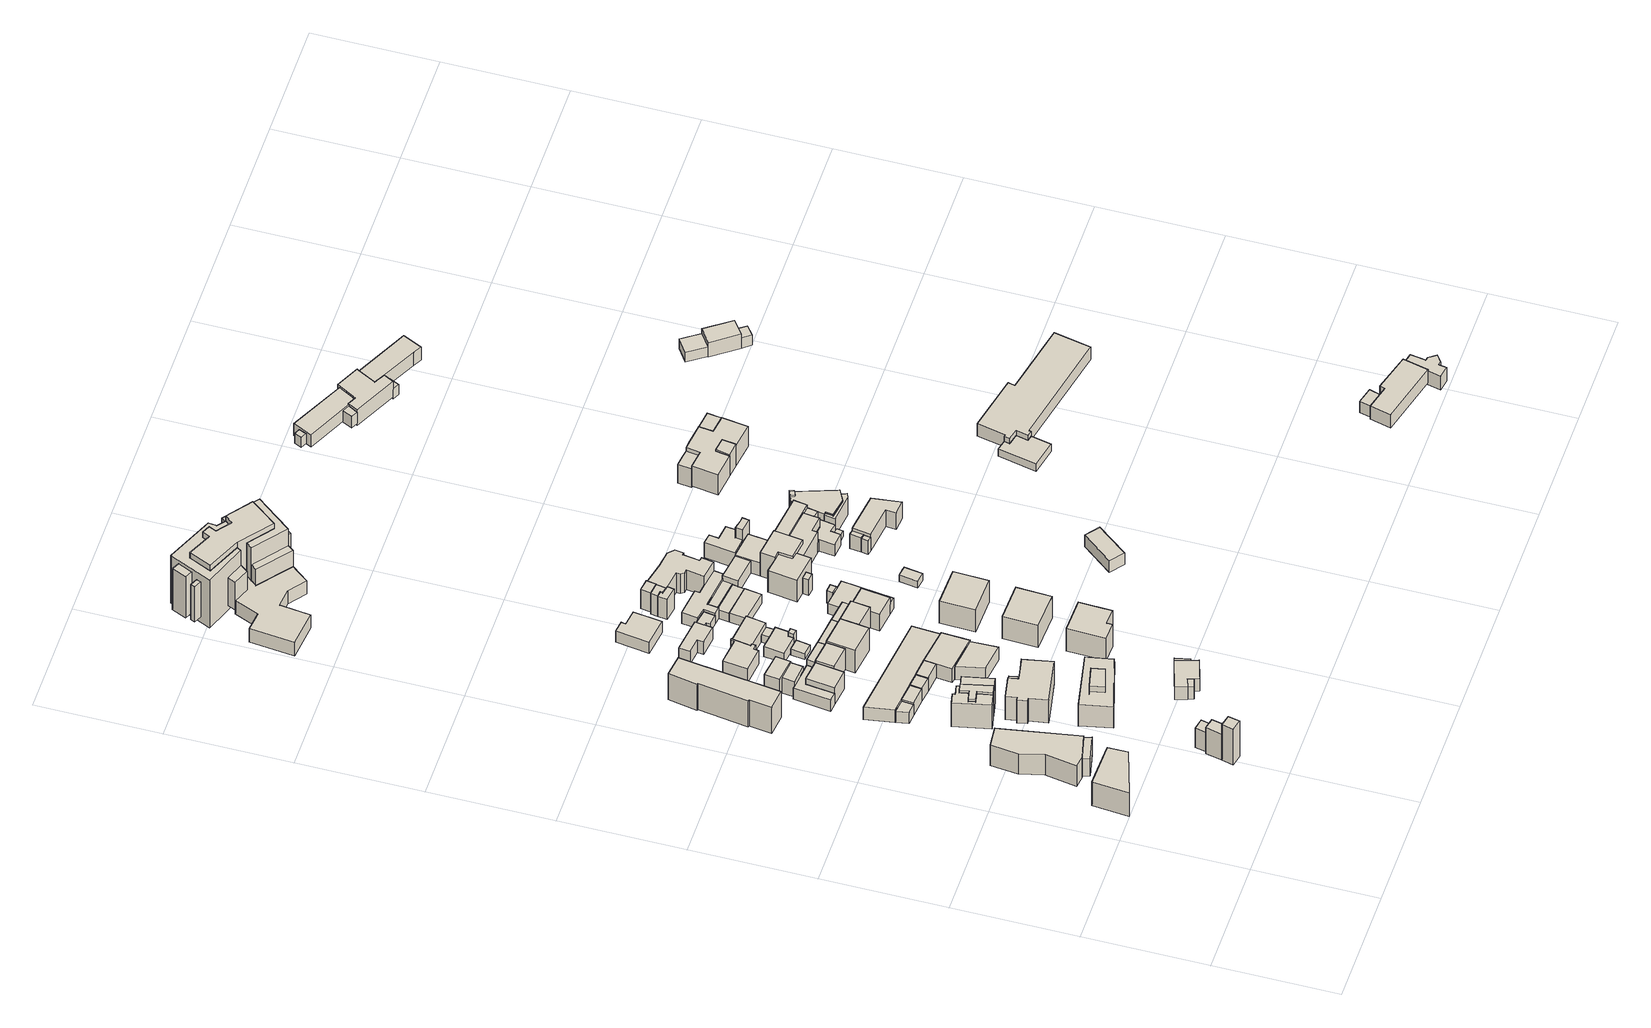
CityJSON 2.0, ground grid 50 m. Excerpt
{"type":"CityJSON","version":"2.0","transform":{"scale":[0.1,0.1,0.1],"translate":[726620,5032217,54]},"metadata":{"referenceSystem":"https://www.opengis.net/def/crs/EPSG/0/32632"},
"CityObjects":{
"building1":{"type":"Building","attributes":{"Building_category":"01","End Use":"Residential","Envelope":"1971-1980","Heating System":"A-W Heat Pump, Single, Fan coil","Cooling System":"A-A split"},"geometry":[{"type":"MultiSurface","lod":"1","boundaries":[[[0,1,2,3]],[[4,0,3,5]],[[6,4,5,7]],[[8,6,7,9]],[[10,8,9,11]],[[12,10,11,13]],[[1,12,13,2]],[[1,0,4,6,8,10,12]],[[2,13,11,9,7,5,3]],[[14,15,16,17]],[[18,14,17,19]],[[20,18,19,21]],[[22,20,21,23]],[[15,22,23,16]],[[15,14,18,20,22]],[[16,23,21,19,17]],[[24,25,26,27]],[[28,24,27,29]],[[30,28,29,31]],[[25,30,31,26]],[[25,24,28,30]],[[26,31,29,27]]]}]},
"building2":{"type":"Building","attributes":{"Building_category":"0501","End Use":"Residential","Envelope":"1971-1980","Heating System":"Condensing Gas Boiler, Centralized, Low Temp Radiator","Cooling System":"A-A split"},"geometry":[{"type":"MultiSurface","lod":"1","boundaries":[[[32,33,34,35]],[[36,32,35,37]],[[38,36,37,39]],[[33,38,39,34]],[[33,32,36,38]],[[34,39,37,35]],[[40,41,42,43]],[[44,40,43,35]],[[45,44,35,34]],[[41,45,34,42]],[[41,40,44,45]],[[42,34,35,43]]]}]},
"building3":{"type":"Building","attributes":{"Building_category":"0501","End Use":"Residential","Envelope":"1971-1980","Heating System":"Traditional Gas Boiler, Centralized, High Temp Radiator","Cooling System":"A-A split"},"geometry":[{"type":"MultiSurface","lod":"1","boundaries":[[[46,47,48,49]],[[50,46,49,51]],[[52,50,51,53]],[[54,52,53,55]],[[47,54,55,48]],[[47,46,50,52,54]],[[48,55,53,51,49]]]}]},
"building4":{"type":"Building","attributes":{"Building_category":"01","End Use":"Residential","Envelope":"1945-1960","Heating System":"Condensing Gas Boiler, Centralized, Low Temp Radiator","Cooling System":"A-A split"},"geometry":[{"type":"MultiSurface","lod":"1","boundaries":[[[56,57,58,59]],[[60,56,59,61]],[[62,60,61,63]],[[64,62,63,65]],[[66,64,65,67]],[[68,66,67,69]],[[70,68,69,71]],[[72,70,71,73]],[[74,72,73,75]],[[76,74,75,77]],[[78,76,77,79]],[[57,78,79,58]],[[57,56,60,62,64,66,68,70,72,74,76,78]],[[58,79,77,75,73,71,69,67,65,63,61,59]],[[80,81,82,83]],[[84,80,83,85]],[[57,84,85,58]],[[81,57,58,82]],[[81,80,84,57]],[[82,58,85,83]],[[86,87,82,58]],[[88,86,58,79]],[[89,88,79,77]],[[90,89,77,75]],[[91,90,75,73]],[[92,91,73,71]],[[93,92,71,69]],[[87,93,69,82]],[[87,86,88,89,90,91,92,93]],[[82,69,71,73,75,77,79,58]]]}]},
"building5":{"type":"Building","attributes":{"Building_category":"01","End Use":"Residential","Envelope":"1945-1960","Heating System":"Traditional Gas Boiler, Centralized, High Temp Radiator","Cooling System":"A-A split"},"geometry":[{"type":"MultiSurface","lod":"1","boundaries":[[[94,95,96,97]],[[98,94,97,99]],[[100,98,99,101]],[[102,100,101,103]],[[104,102,103,105]],[[106,104,105,107]],[[108,106,107,109]],[[95,108,109,96]],[[95,94,98,100,102,104,106,108]],[[96,109,107,105,103,101,99,97]]]}]},
"building6":{"type":"Building","attributes":{"Building_category":"01","End Use":"Residential","Envelope":"1981-1990","Heating System":"Condensing Gas Boiler, Centralized, Low Temp Radiator","Cooling System":"A-A split"},"geometry":[{"type":"MultiSurface","lod":"1","boundaries":[[[110,111,112,113]],[[114,110,113,115]],[[116,114,115,117]],[[118,116,117,119]],[[120,118,119,121]],[[122,120,121,123]],[[124,122,123,125]],[[126,124,125,127]],[[128,126,127,129]],[[130,128,129,131]],[[111,130,131,112]],[[111,110,114,116,118,120,122,124,126,128,130]],[[112,131,129,127,125,123,121,119,117,115,113]],[[132,133,112,134]],[[135,132,134,115]],[[136,135,115,113]],[[133,136,113,112]],[[133,132,135,136]],[[112,113,115,134]]]}]},
"building7":{"type":"Building","attributes":{"Building_category":"01","End Use":"Residential","Envelope":"1945-1960","Heating System":"Condensing Gas Boiler, Centralized, Low Temp Radiator","Cooling System":"A-A split"},"geometry":[{"type":"MultiSurface","lod":"1","boundaries":[[[137,138,139,140]],[[141,137,140,142]],[[143,141,142,144]],[[138,143,144,139]],[[138,137,141,143]],[[139,144,142,140]],[[145,146,144,142]],[[147,145,142,148]],[[149,147,148,150]],[[146,149,150,144]],[[146,145,147,149]],[[144,150,148,142]],[[151,152,153,154]],[[155,151,154,156]],[[157,155,156,158]],[[152,157,158,153]],[[152,151,155,157]],[[153,158,156,154]]]}]},
"building8":{"type":"Building","attributes":{"Building_category":"0801","End Use":"Residential","Envelope":"1945-1960","Heating System":"Condensing Gas Boiler, Centralized, Low Temp Radiator","Cooling System":"A-A split"},"geometry":[{"type":"MultiSurface","lod":"1","boundaries":[[[159,160,161,162]],[[163,159,162,164]],[[165,163,164,166]],[[160,165,166,161]],[[160,159,163,165]],[[161,166,164,162]],[[167,168,169,161]],[[170,167,161,166]],[[171,170,166,172]],[[168,171,172,169]],[[168,167,170,171]],[[169,172,166,161]],[[173,174,175,169]],[[176,173,169,172]],[[177,176,172,178]],[[174,177,178,175]],[[174,173,176,177]],[[175,178,172,169]],[[179,180,181,175]],[[182,179,175,178]],[[183,182,178,184]],[[180,183,184,181]],[[180,179,182,183]],[[181,184,178,175]],[[185,186,187,181]],[[188,185,181,189]],[[190,188,189,191]],[[186,190,191,187]],[[186,185,188,190]],[[187,191,189,181]],[[192,193,191,194]],[[195,192,194,196]],[[197,195,196,198]],[[193,197,198,191]],[[193,192,195,197]],[[191,198,196,194]],[[199,200,201,202]],[[203,199,202,162]],[[204,203,162,187]],[[200,204,187,201]],[[200,199,203,204]],[[201,187,162,202]]]}]},
"building9":{"type":"Building","attributes":{"Building_category":"100204","End Use":"Residential","Envelope":"1945-1960","Heating System":"Condensing Gas Boiler, Centralized, Low Temp Radiator","Cooling System":"A-A split"},"geometry":[{"type":"MultiSurface","lod":"1","boundaries":[[[205,206,207,208]],[[209,205,208,210]],[[211,209,210,212]],[[206,211,212,207]],[[206,205,209,211]],[[207,212,210,208]],[[213,214,212,210]],[[215,213,210,216]],[[217,215,216,218]],[[219,217,218,220]],[[221,219,220,222]],[[223,221,222,224]],[[214,223,224,212]],[[214,213,215,217,219,221,223]],[[212,224,222,220,218,216,210]],[[225,226,227,220]],[[228,225,220,218]],[[229,228,218,230]],[[226,229,230,227]],[[226,225,228,229]],[[227,230,218,220]]]}]},
"building10":{"type":"Building","attributes":{"Building_category":"01","End Use":"Residential","Envelope":"1981-1990","Heating System":"Condensing Gas Boiler, Centralized, Low Temp Radiator","Cooling System":"A-A split"},"geometry":[{"type":"MultiSurface","lod":"1","boundaries":[[[231,232,233,234]],[[235,231,234,236]],[[237,235,236,238]],[[232,237,238,233]],[[232,231,235,237]],[[233,238,236,234]]]}]},
"building11":{"type":"Building","attributes":{"Building_category":"01","End Use":"Residential","Envelope":"1971-1980","Heating System":"Traditional Gas Boiler, Centralized, High Temp Radiator","Cooling System":"A-A split"},"geometry":[{"type":"MultiSurface","lod":"1","boundaries":[[[239,240,241,242]],[[243,239,242,244]],[[245,243,244,246]],[[247,245,246,248]],[[249,247,248,250]],[[251,249,250,252]],[[253,251,252,254]],[[255,253,254,256]],[[257,255,256,258]],[[240,257,258,241]],[[240,239,243,245,247,249,251,253,255,257]],[[241,258,256,254,252,250,248,246,244,242]],[[259,260,261,241]],[[262,259,241,258]],[[263,262,258,264]],[[260,263,264,261]],[[260,259,262,263]],[[261,264,258,241]]]}]},
"building12":{"type":"Building","attributes":{"Building_category":"01","End Use":"Residential","Envelope":"2000-2005","Heating System":"Condensing Gas Boiler, Centralized, Low Temp Radiator","Cooling System":"A-A split"},"geometry":[{"type":"MultiSurface","lod":"1","boundaries":[[[265,266,233,267]],[[268,265,267,269]],[[270,268,269,271]],[[266,270,271,233]],[[266,265,268,270]],[[233,271,269,267]],[[272,273,274,275]],[[276,272,275,277]],[[278,276,277,279]],[[280,278,279,281]],[[282,280,281,283]],[[284,282,283,285]],[[273,284,285,274]],[[273,272,276,278,280,282,284]],[[274,285,283,281,279,277,275]],[[286,287,269,288]],[[289,286,288,290]],[[291,289,290,292]],[[293,291,292,294]],[[295,293,294,296]],[[297,295,296,298]],[[287,297,298,269]],[[287,286,289,291,293,295,297]],[[269,298,296,294,292,290,288]],[[299,300,301,302]],[[303,299,302,304]],[[305,303,304,306]],[[300,305,306,301]],[[300,299,303,305]],[[301,306,304,302]],[[307,308,309,301]],[[310,307,301,306]],[[311,310,306,312]],[[313,311,312,314]],[[308,313,314,309]],[[308,307,310,311,313]],[[309,314,312,306,301]],[[315,316,317,314]],[[318,315,314,312]],[[319,318,312,320]],[[316,319,320,317]],[[316,315,318,319]],[[317,320,312,314]],[[321,322,281,279]],[[323,321,279,277]],[[324,323,277,325]],[[322,324,325,281]],[[322,321,323,324]],[[281,325,277,279]],[[326,327,296,294]],[[328,326,294,292]],[[329,328,292,330]],[[327,329,330,296]],[[327,326,328,329]],[[296,330,292,294]],[[331,332,306,304]],[[333,331,304,334]],[[335,333,334,336]],[[332,335,336,306]],[[332,331,333,335]],[[306,336,334,304]],[[337,338,312,306]],[[339,337,306,340]],[[341,339,340,342]],[[338,341,342,312]],[[338,337,339,341]],[[312,342,340,306]],[[338,343,277,344]],[[345,338,344,346]],[[347,345,346,348]],[[343,347,348,277]],[[343,338,345,347]],[[277,348,346,344]],[[349,350,351,274]],[[352,349,274,353]],[[354,352,353,355]],[[350,354,355,351]],[[350,349,352,354]],[[351,355,353,274]]]}]},
"building13":{"type":"Building","attributes":{"Building_category":"01","End Use":"Residential","Envelope":"2000-2005","Heating System":"Condensing Gas Boiler, Centralized, Low Temp Radiator","Cooling System":"A-A split"},"geometry":[{"type":"MultiSurface","lod":"1","boundaries":[[[356,357,358,359]],[[360,356,359,361]],[[362,360,361,363]],[[364,362,363,365]],[[357,364,365,358]],[[357,356,360,362,364]],[[358,365,363,361,359]],[[366,367,368,369]],[[370,366,369,371]],[[372,370,371,373]],[[374,372,373,375]],[[376,374,375,377]],[[378,376,377,379]],[[367,378,379,368]],[[367,366,370,372,374,376,378]],[[368,379,377,375,373,371,369]],[[380,381,264,382]],[[383,380,382,368]],[[384,383,368,379]],[[381,384,379,264]],[[381,380,383,384]],[[264,379,368,382]],[[385,386,387,388]],[[389,385,388,390]],[[391,389,390,392]],[[386,391,392,387]],[[386,385,389,391]],[[387,392,390,388]]]}]},
"building14":{"type":"Building","attributes":{"Building_category":"01","End Use":"Residential","Envelope":"1981-1990","Heating System":"Traditional Gas Boiler, Centralized, High Temp Radiator","Cooling System":"A-A split"},"geometry":[{"type":"MultiSurface","lod":"1","boundaries":[[[393,394,395,396]],[[397,393,396,398]],[[399,397,398,400]],[[401,399,400,402]],[[403,401,402,404]],[[405,403,404,406]],[[394,405,406,395]],[[394,393,397,399,401,403,405]],[[395,406,404,402,400,398,396]],[[407,408,409,410]],[[411,407,410,412]],[[413,411,412,414]],[[415,413,414,416]],[[417,415,416,418]],[[419,417,418,396]],[[408,419,396,409]],[[408,407,411,413,415,417,419]],[[409,396,418,416,414,412,410]]]}]},
"building15":{"type":"Building","attributes":{"Building_category":"01","End Use":"Residential","Envelope":"1971-1980","Heating System":"Condensing Gas Boiler, Centralized, Low Temp Radiator","Cooling System":"A-A split"},"geometry":[{"type":"MultiSurface","lod":"1","boundaries":[[[420,421,422,423]],[[424,420,423,425]],[[426,424,425,427]],[[428,426,427,429]],[[430,428,429,431]],[[421,430,431,422]],[[421,420,424,426,428,430]],[[422,431,429,427,425,423]]]}]},
"building16":{"type":"Building","attributes":{"Building_category":"01","End Use":"Residential","Envelope":"1971-1980","Heating System":"Traditional Gas Boiler, Centralized, High Temp Radiator","Cooling System":"A-A split"},"geometry":[{"type":"MultiSurface","lod":"1","boundaries":[[[432,433,434,435]],[[436,432,435,437]],[[438,436,437,439]],[[440,438,439,441]],[[442,440,441,443]],[[433,442,443,434]],[[433,432,436,438,440,442]],[[434,443,441,439,437,435]]]}]},
"building17":{"type":"Building","attributes":{"Building_category":"01","End Use":"Residential","Envelope":"1945-1960","Heating System":"Traditional Gas Boiler, Centralized, High Temp Radiator","Cooling System":"A-A split"},"geometry":[{"type":"MultiSurface","lod":"1","boundaries":[[[444,445,446,447]],[[448,444,447,449]],[[450,448,449,451]],[[445,450,451,446]],[[445,444,448,450]],[[446,451,449,447]]]}]},
"building18":{"type":"Building","attributes":{"Building_category":"01","End Use":"Residential","Envelope":"1981-1990","Heating System":"Traditional Gas Boiler, Centralized, High Temp Radiator","Cooling System":"A-A split"},"geometry":[{"type":"MultiSurface","lod":"1","boundaries":[[[452,453,454,455]],[[456,452,455,457]],[[458,456,457,459]],[[453,458,459,454]],[[453,452,456,458]],[[454,459,457,455]]]}]},
"building19":{"type":"Building","attributes":{"Building_category":"01","End Use":"Residential","Envelope":"1971-1980","Heating System":"Traditional Gas Boiler, Centralized, High Temp Radiator","Cooling System":"A-A split"},"geometry":[{"type":"MultiSurface","lod":"1","boundaries":[[[460,461,462,463]],[[464,460,463,465]],[[466,464,465,467]],[[468,466,467,469]],[[461,468,469,462]],[[461,460,464,466,468]],[[462,469,467,465,463]],[[470,471,472,473]],[[474,470,473,475]],[[476,474,475,477]],[[478,476,477,479]],[[480,478,479,481]],[[482,480,481,483]],[[484,482,483,485]],[[486,484,485,487]],[[488,486,487,489]],[[490,488,489,491]],[[492,490,491,493]],[[494,492,493,495]],[[496,494,495,497]],[[498,496,497,499]],[[471,498,499,472]],[[471,470,474,476,478,480,482,484,486,488,490,492,494,496,498]],[[472,499,497,495,493,491,489,487,485,483,481,479,477,475,473]],[[500,501,502,503]],[[504,500,503,505]],[[506,504,505,507]],[[508,506,507,509]],[[510,508,509,475]],[[501,510,475,502]],[[501,500,504,506,508,510]],[[502,475,509,507,505,503]],[[511,512,475,509]],[[513,511,509,507]],[[514,513,507,505]],[[515,514,505,516]],[[517,515,516,518]],[[519,517,518,520]],[[512,519,520,475]],[[512,511,513,514,515,517,519]],[[475,520,518,516,505,507,509]],[[521,522,523,524]],[[525,521,524,526]],[[527,525,526,528]],[[522,527,528,523]],[[522,521,525,527]],[[523,528,526,524]]]}]},
"building20":{"type":"Building","attributes":{"Building_category":"01","End Use":"Residential","Envelope":"1981-1990","Heating System":"Condensing Gas Boiler, Centralized, Low Temp Radiator","Cooling System":"A-A split"},"geometry":[{"type":"MultiSurface","lod":"1","boundaries":[[[529,530,531,532]],[[533,529,532,534]],[[535,533,534,536]],[[537,535,536,538]],[[530,537,538,531]],[[530,529,533,535,537]],[[531,538,536,534,532]],[[539,540,541,542]],[[543,539,542,524]],[[544,543,524,523]],[[540,544,523,541]],[[540,539,543,544]],[[541,523,524,542]],[[545,546,528,526]],[[547,545,526,261]],[[548,547,261,549]],[[546,548,549,528]],[[546,545,547,548]],[[528,549,261,526]]]}]},
"building21":{"type":"Building","attributes":{"Building_category":"0702","End Use":"Residential","Envelope":"1971-1980","Heating System":"Traditional Gas Boiler, Centralized, High Temp Radiator","Cooling System":"A-A split"},"geometry":[{"type":"MultiSurface","lod":"1","boundaries":[[[550,551,552,553]],[[554,550,553,555]],[[556,554,555,557]],[[558,556,557,559]],[[560,558,559,561]],[[562,560,561,563]],[[564,562,563,565]],[[566,564,565,567]],[[568,566,567,569]],[[570,568,569,571]],[[572,570,571,573]],[[574,572,573,575]],[[576,574,575,577]],[[578,576,577,579]],[[580,578,579,581]],[[582,580,581,583]],[[584,582,583,585]],[[586,584,585,587]],[[588,586,587,589]],[[590,588,589,591]],[[592,590,591,593]],[[594,592,593,595]],[[551,594,595,552]],[[551,550,554,556,558,560,562,564,566,568,570,572,574,576,578,580,582,584,586,588,590,592,594]],[[552,595,593,591,589,587,585,583,581,579,577,575,573,571,569,567,565,563,561,559,557,555,553]],[[596,597,598,599]],[[600,596,599,601]],[[602,600,601,603]],[[597,602,603,598]],[[597,596,600,602]],[[598,603,601,599]],[[604,605,606,607]],[[608,604,607,609]],[[610,608,609,611]],[[605,610,611,606]],[[605,604,608,610]],[[606,611,609,607]],[[612,613,614,615]],[[616,612,615,617]],[[618,616,617,619]],[[613,618,619,614]],[[613,612,616,618]],[[614,619,617,615]],[[620,621,622,623]],[[624,620,623,625]],[[626,624,625,627]],[[628,626,627,629]],[[630,628,629,631]],[[632,630,631,633]],[[634,632,633,635]],[[636,634,635,637]],[[638,636,637,639]],[[640,638,639,641]],[[642,640,641,643]],[[644,642,643,645]],[[621,644,645,622]],[[621,620,624,626,628,630,632,634,636,638,640,642,644]],[[622,645,643,641,639,637,635,633,631,629,627,625,623]],[[646,647,648,649]],[[650,646,649,651]],[[652,650,651,653]],[[647,652,653,648]],[[647,646,650,652]],[[648,653,651,649]],[[654,655,656,657]],[[658,654,657,659]],[[660,658,659,661]],[[655,660,661,656]],[[655,654,658,660]],[[656,661,659,657]],[[662,663,664,665]],[[666,662,665,667]],[[668,666,667,669]],[[670,668,669,671]],[[672,670,671,673]],[[674,672,673,675]],[[676,674,675,677]],[[678,676,677,679]],[[680,678,679,681]],[[682,680,681,683]],[[663,682,683,664]],[[663,662,666,668,670,672,674,676,678,680,682]],[[664,683,681,679,677,675,673,671,669,667,665]]]}]},
"building22":{"type":"Building","attributes":{"Building_category":"01","End Use":"Residential","Envelope":"1945-1960","Heating System":"Condensing Gas Boiler, Centralized, Low Temp Radiator","Cooling System":"A-A split"},"geometry":[{"type":"MultiSurface","lod":"1","boundaries":[[[684,685,686,687]],[[688,684,687,689]],[[690,688,689,691]],[[692,690,691,693]],[[685,692,693,686]],[[685,684,688,690,692]],[[686,693,691,689,687]]]}]},
"building23":{"type":"Building","attributes":{"Building_category":"01","End Use":"Residential","Envelope":"1971-1980","Heating System":"Traditional Gas Boiler, Centralized, High Temp Radiator","Cooling System":"A-A split"},"geometry":[{"type":"MultiSurface","lod":"1","boundaries":[[[694,695,696,538]],[[697,694,538,698]],[[699,697,698,700]],[[701,699,700,702]],[[695,701,702,696]],[[695,694,697,699,701]],[[696,702,700,698,538]],[[703,704,700,698]],[[705,703,698,706]],[[707,705,706,708]],[[709,707,708,710]],[[711,709,710,712]],[[713,711,712,714]],[[704,713,714,700]],[[704,703,705,707,709,711,713]],[[700,714,712,710,708,706,698]],[[715,716,717,714]],[[718,715,714,719]],[[720,718,719,721]],[[716,720,721,717]],[[716,715,718,720]],[[717,721,719,714]],[[722,723,724,725]],[[726,722,725,727]],[[728,726,727,729]],[[723,728,729,724]],[[723,722,726,728]],[[724,729,727,725]],[[730,731,732,733]],[[734,730,733,735]],[[736,734,735,737]],[[738,736,737,739]],[[740,738,739,741]],[[742,740,741,743]],[[744,742,743,745]],[[746,744,745,747]],[[748,746,747,749]],[[731,748,749,732]],[[731,730,734,736,738,740,742,744,746,748]],[[732,749,747,745,743,741,739,737,735,733]],[[750,751,752,753]],[[754,750,753,755]],[[756,754,755,757]],[[758,756,757,759]],[[760,758,759,749]],[[761,760,749,762]],[[763,761,762,764]],[[751,763,764,752]],[[751,750,754,756,758,760,761,763]],[[752,764,762,749,759,757,755,753]],[[765,766,706,767]],[[768,765,767,769]],[[770,768,769,771]],[[772,770,771,773]],[[774,772,773,710]],[[775,774,710,708]],[[766,775,708,706]],[[766,765,768,770,772,774,775]],[[706,708,710,773,771,769,767]],[[776,777,485,778]],[[779,776,778,780]],[[781,779,780,782]],[[783,781,782,395]],[[784,783,395,406]],[[785,784,406,404]],[[786,785,404,787]],[[788,786,787,542]],[[789,788,542,790]],[[791,789,790,487]],[[777,791,487,485]],[[777,776,779,781,783,784,785,786,788,789,791]],[[485,487,790,542,787,404,406,395,782,780,778]]]}]},
"building24":{"type":"Building","attributes":{"Building_category":"01","End Use":"Residential","Envelope":"1981-1990","Heating System":"Condensing Gas Boiler, Centralized, Low Temp Radiator","Cooling System":"A-A split"},"geometry":[{"type":"MultiSurface","lod":"1","boundaries":[[[792,793,794,795]],[[796,792,795,797]],[[798,796,797,799]],[[793,798,799,794]],[[793,792,796,798]],[[794,799,797,795]]]}]},
"building25":{"type":"Building","attributes":{"Building_category":"01","End Use":"Residential","Envelope":"1981-1990","Heating System":"Traditional Gas Boiler, Centralized, High Temp Radiator","Cooling System":"A-A split"},"geometry":[{"type":"MultiSurface","lod":"1","boundaries":[[[800,801,802,803]],[[804,800,803,696]],[[805,804,696,806]],[[807,805,806,808]],[[801,807,808,802]],[[801,800,804,805,807]],[[802,808,806,696,803]],[[809,810,811,812]],[[813,809,812,814]],[[815,813,814,816]],[[817,815,816,538]],[[818,817,538,696]],[[819,818,696,803]],[[820,819,803,802]],[[810,820,802,811]],[[810,809,813,815,817,818,819,820]],[[811,802,803,696,538,816,814,812]]]}]},
"building26":{"type":"Building","attributes":{"Building_category":"01","End Use":"Residential","Envelope":"1971-1980","Heating System":"Condensing Gas Boiler, Centralized, Low Temp Radiator","Cooling System":"A-A split"},"geometry":[{"type":"MultiSurface","lod":"1","boundaries":[[[821,822,823,824]],[[825,821,824,826]],[[827,825,826,828]],[[822,827,828,823]],[[822,821,825,827]],[[823,828,826,824]],[[829,830,831,832]],[[833,829,832,834]],[[835,833,834,836]],[[837,835,836,759]],[[838,837,759,757]],[[839,838,757,755]],[[840,839,755,753]],[[841,840,753,842]],[[830,841,842,831]],[[830,829,833,835,837,838,839,840,841]],[[831,842,753,755,757,759,836,834,832]],[[843,844,845,719]],[[846,843,719,712]],[[847,846,712,773]],[[848,847,773,849]],[[850,848,849,739]],[[851,850,739,737]],[[852,851,737,735]],[[844,852,735,845]],[[844,843,846,847,848,850,851,852]],[[845,735,737,739,849,773,712,719]],[[853,854,721,845]],[[855,853,845,733]],[[856,855,733,732]],[[854,856,732,721]],[[854,853,855,856]],[[721,732,733,845]],[[857,858,749,859]],[[860,857,859,861]],[[862,860,861,863]],[[864,862,863,865]],[[858,864,865,749]],[[858,857,860,862,864]],[[749,865,863,861,859]]]}]},
"building27":{"type":"Building","attributes":{"Building_category":"01","End Use":"Residential","Envelope":"1971-1980","Heating System":"Condensing Gas Boiler, Centralized, Low Temp Radiator","Cooling System":"A-A split"},"geometry":[{"type":"MultiSurface","lod":"1","boundaries":[[[866,867,868,869]],[[870,866,869,871]],[[872,870,871,873]],[[867,872,873,868]],[[867,866,870,872]],[[868,873,871,869]],[[874,875,876,877]],[[878,874,877,873]],[[879,878,873,880]],[[881,879,880,882]],[[883,881,882,884]],[[885,883,884,886]],[[875,885,886,876]],[[875,874,878,879,881,883,885]],[[876,886,884,882,880,873,877]],[[887,888,877,889]],[[890,887,889,869]],[[891,890,869,868]],[[888,891,868,877]],[[888,887,890,891]],[[877,868,869,889]]]}]},
"building28":{"type":"Building","attributes":{"Building_category":"01","End Use":"Residential","Envelope":"1971-1980","Heating System":"Traditional Gas Boiler, Centralized, High Temp Radiator","Cooling System":"A-A split"},"geometry":[{"type":"MultiSurface","lod":"1","boundaries":[[[892,893,894,895]],[[896,892,895,897]],[[898,896,897,899]],[[900,898,899,901]],[[902,900,901,903]],[[904,902,903,905]],[[906,904,905,907]],[[908,906,907,909]],[[910,908,909,911]],[[912,910,911,913]],[[914,912,913,915]],[[916,914,915,917]],[[893,916,917,894]],[[893,892,896,898,900,902,904,906,908,910,912,914,916]],[[894,917,915,913,911,909,907,905,903,901,899,897,895]],[[918,919,913,920]],[[921,918,920,917]],[[922,921,917,915]],[[919,922,915,913]],[[919,918,921,922]],[[913,915,917,920]],[[923,924,909,907]],[[925,923,907,905]],[[926,925,905,903]],[[924,926,903,909]],[[924,923,925,926]],[[909,903,905,907]],[[927,928,929,930]],[[931,927,930,932]],[[933,931,932,934]],[[935,933,934,936]],[[928,935,936,929]],[[928,927,931,933,935]],[[929,936,934,932,930]]]}]},
"building29":{"type":"Building","attributes":{"Building_category":"01","End Use":"Services","Envelope":"2005-2010","Heating System":"Condensing Gas Boiler, Centralized, Fan coil","Cooling System":"A-W chiller, Centralized, Fan coil"},"geometry":[{"type":"MultiSurface","lod":"1","boundaries":[[[937,938,939,940]],[[941,937,940,942]],[[943,941,942,944]],[[945,943,944,946]],[[938,945,946,939]],[[938,937,941,943,945]],[[939,946,944,942,940]]]}]},
"building30":{"type":"Building","attributes":{"Building_category":"01","End Use":"Residential","Envelope":"1971-1980","Heating System":"Condensing Gas Boiler, Centralized, Low Temp Radiator","Cooling System":"A-A split"},"geometry":[{"type":"MultiSurface","lod":"1","boundaries":[[[947,948,949,950]],[[951,947,950,952]],[[953,951,952,954]],[[955,953,954,956]],[[957,955,956,958]],[[959,957,958,960]],[[961,959,960,962]],[[948,961,962,949]],[[948,947,951,953,955,957,959,961]],[[949,962,960,958,956,954,952,950]],[[963,964,965,966]],[[967,963,966,968]],[[969,967,968,970]],[[971,969,970,972]],[[973,971,972,949]],[[974,973,949,962]],[[975,974,962,960]],[[976,975,960,958]],[[977,976,958,956]],[[978,977,956,979]],[[980,978,979,981]],[[982,980,981,983]],[[964,982,983,965]],[[964,963,967,969,971,973,974,975,976,977,978,980,982]],[[965,983,981,979,956,958,960,962,949,972,970,968,966]]]}]},
"building31":{"type":"Building","attributes":{"Building_category":"01","End Use":"Residential","Envelope":"1971-1980","Heating System":"Traditional Gas Boiler, Centralized, High Temp Radiator","Cooling System":"A-W chiller, Centralized, Fan coil"},"geometry":[{"type":"MultiSurface","lod":"1","boundaries":[[[984,985,986,987]],[[988,984,987,989]],[[990,988,989,991]],[[985,990,991,986]],[[985,984,988,990]],[[986,991,989,987]],[[992,993,994,995]],[[996,992,995,997]],[[998,996,997,999]],[[993,998,999,994]],[[993,992,996,998]],[[994,999,997,995]],[[1000,1001,1002,1003]],[[1004,1000,1003,1005]],[[1006,1004,1005,1007]],[[1001,1006,1007,1002]],[[1001,1000,1004,1006]],[[1002,1007,1005,1003]],[[1008,1009,1010,1011]],[[1012,1008,1011,1013]],[[1014,1012,1013,1015]],[[1016,1014,1015,1017]],[[1009,1016,1017,1010]],[[1009,1008,1012,1014,1016]],[[1010,1017,1015,1013,1011]],[[1018,1019,1020,1021]],[[1022,1018,1021,1023]],[[1024,1022,1023,1025]],[[1019,1024,1025,1020]],[[1019,1018,1022,1024]],[[1020,1025,1023,1021]],[[1026,1027,1028,1029]],[[1030,1026,1029,1031]],[[1032,1030,1031,1033]],[[1034,1032,1033,1035]],[[1036,1034,1035,1037]],[[1038,1036,1037,1039]],[[1040,1038,1039,1041]],[[1042,1040,1041,1043]],[[1027,1042,1043,1028]],[[1027,1026,1030,1032,1034,1036,1038,1040,1042]],[[1028,1043,1041,1039,1037,1035,1033,1031,1029]]]}]},
"building32":{"type":"Building","attributes":{"Building_category":"01","End Use":"Residential","Envelope":"1945-1960","Heating System":"Condensing Gas Boiler, Centralized, Low Temp Radiator","Cooling System":"A-A split"},"geometry":[{"type":"MultiSurface","lod":"1","boundaries":[[[1044,1045,1046,1047]],[[1048,1044,1047,1049]],[[1050,1048,1049,1051]],[[1052,1050,1051,1053]],[[1054,1052,1053,1055]],[[1056,1054,1055,1057]],[[1058,1056,1057,1059]],[[1060,1058,1059,1061]],[[1045,1060,1061,1046]],[[1045,1044,1048,1050,1052,1054,1056,1058,1060]],[[1046,1061,1059,1057,1055,1053,1051,1049,1047]],[[1062,1063,1064,1065]],[[1066,1062,1065,1067]],[[1068,1066,1067,1069]],[[1070,1068,1069,1071]],[[1072,1070,1071,1073]],[[1074,1072,1073,1075]],[[1063,1074,1075,1064]],[[1063,1062,1066,1068,1070,1072,1074]],[[1064,1075,1073,1071,1069,1067,1065]]]}]},
"building33":{"type":"Building","attributes":{"Building_category":"01","End Use":"Residential","Envelope":"1981-1990","Heating System":"Condensing Gas Boiler, Centralized, Low Temp Radiator","Cooling System":"A-A split"},"geometry":[{"type":"MultiSurface","lod":"1","boundaries":[[[1076,1077,1078,1079]],[[1080,1076,1079,1081]],[[1082,1080,1081,1083]],[[1084,1082,1083,1085]],[[1077,1084,1085,1078]],[[1077,1076,1080,1082,1084]],[[1078,1085,1083,1081,1079]],[[1086,1087,1088,1089]],[[1090,1086,1089,1091]],[[1092,1090,1091,1078]],[[1087,1092,1078,1088]],[[1087,1086,1090,1092]],[[1088,1078,1091,1089]],[[1093,1094,1081,1095]],[[1096,1093,1095,1097]],[[1098,1096,1097,1099]],[[1094,1098,1099,1081]],[[1094,1093,1096,1098]],[[1081,1099,1097,1095]]]}]}
},
"vertices":[
[302,1068,119],[359,745,119],[359,745,10],[302,1068,10],[216,1059,119],[216,1059,10],[205,948,119],[205,948,10],[229,853,119],[229,853,10],[208,727,119],[208,727,10],[255,720,119],[255,720,10],[115,640,157],[150,639,157],[150,639,30],[115,640,30],[101,493,157],[101,493,30],[297,556,157],[297,556,30],[295,636,157],[295,636,30],[359,745,112],[368,716,112],[368,716,20],[359,745,20],[255,720,112],[255,720,20],[263,691,112],[263,691,20],
[477,253,211],[523,243,211],[523,243,20],[477,253,20],[467,207,211],[467,207,20],[514,197,211],[514,197,20],[492,320,159],[537,309,159],[537,309,20],[492,320,20],[477,253,159],[523,243,159],
[501,362,134],[535,356,134],[535,356,30],[501,362,30],[492,320,134],[492,320,30],[537,309,134],[537,309,30],[546,353,134],[546,353,30],
[448,1259,137],[451,1245,137],[451,1245,10],[448,1259,10],[408,1250,137],[408,1250,10],[405,1261,137],[405,1261,10],[361,1251,137],[361,1251,10],[393,1105,137],[393,1105,10],[444,1116,137],[444,1116,10],[432,1176,137],[432,1176,10],[393,1168,137],[393,1168,10],[387,1195,137],[387,1195,10],[426,1203,137],[426,1203,10],[419,1239,137],[419,1239,10],[524,1133,137],[479,1123,137],[479,1123,10],[524,1133,10],[498,1255,137],[498,1255,10],[451,1245,148],[479,1123,148],[419,1239,148],[426,1203,148],[387,1195,148],[393,1168,148],[432,1176,148],[444,1116,148],
[169,2164,149],[191,2281,149],[191,2281,10],[169,2164,10],[175,2163,149],[175,2163,10],[144,1961,149],[144,1961,10],[150,1960,149],[150,1960,10],[138,1870,149],[138,1870,10],[225,1859,149],[225,1859,10],[278,2269,149],[278,2269,10],
[552,1052,132],[581,1057,132],[581,1057,10],[552,1052,10],[545,1091,132],[545,1091,10],[452,1073,132],[452,1073,10],[460,1030,132],[460,1030,10],[448,1028,132],[448,1028,10],[456,988,132],[456,988,10],[468,990,132],[468,990,10],[482,915,132],[482,915,10],[672,953,132],[672,953,10],[648,1070,132],[648,1070,10],[573,1096,111],[581,1057,111],[573,1096,10],[545,1091,111],[552,1052,111],
[770,861,68],[791,757,68],[791,757,20],[770,861,20],[725,852,68],[725,852,20],[746,746,68],[746,746,20],[725,852,133],[746,746,133],[490,805,133],[490,805,20],[516,678,133],[516,678,20],[565,786,163],[651,806,163],[651,806,10],[565,786,10],[577,729,163],[577,729,10],[662,755,163],[662,755,10],
[322,1453,69],[378,1447,69],[378,1447,10],[322,1453,10],[331,1403,69],[331,1403,10],[374,1398,69],[374,1398,10],[378,1447,78],[454,1438,78],[454,1438,10],[374,1398,78],[449,1390,78],[449,1390,10],[454,1438,81],[508,1431,81],[508,1431,10],[449,1390,81],[503,1383,81],[503,1383,10],[508,1431,84],[583,1423,84],[583,1423,10],[503,1383,84],[578,1375,84],[578,1375,10],[583,1423,85],[732,1402,85],[732,1402,10],[571,1311,85],[571,1311,10],[726,1290,85],[726,1290,10],[590,1307,79],[726,1290,79],[590,1307,10],[615,1197,79],[615,1197,10],[729,1181,79],[729,1181,10],[301,1569,77],[739,1517,77],[739,1517,10],[301,1569,10],[322,1453,77],[732,1402,77],
[881,557,57],[895,498,57],[895,498,20],[881,557,20],[843,545,57],[843,545,20],[862,487,57],[862,487,20],[843,545,87],[862,487,87],[717,505,87],[717,505,20],[731,460,87],[731,460,20],[770,473,87],[770,473,20],[784,431,87],[784,431,20],[871,459,87],[871,459,20],[770,473,86],[778,449,86],[778,449,20],[731,460,86],[739,438,86],[739,438,20],
[432,1944,98],[424,1884,98],[424,1884,10],[432,1944,10],[334,1957,98],[334,1957,10],[326,1895,98],[326,1895,10],
[476,2129,82],[484,2128,82],[484,2128,10],[476,2129,10],[474,2114,82],[474,2114,10],[369,2127,82],[369,2127,10],[357,2028,82],[357,2028,10],[456,2015,82],[456,2015,10],[459,2036,82],[459,2036,10],[479,2034,82],[479,2034,10],[481,2049,82],[481,2049,10],[472,2050,82],[472,2050,10],[484,2128,72],[617,2112,72],[617,2112,10],[472,2050,72],[605,2033,72],[605,2033,10],
[343,1893,92],[424,1884,92],[343,1893,10],[336,1842,92],[336,1842,10],[418,1833,92],[418,1833,10],[769,1847,65],[813,1841,65],[813,1841,10],[769,1847,10],[757,1754,65],[757,1754,10],[848,1742,65],[848,1742,10],[834,1627,65],[834,1627,10],[864,1623,65],[864,1623,10],[891,1831,65],[891,1831,10],[325,1844,70],[336,1842,70],[325,1844,10],[306,1695,70],[306,1695,10],[343,1691,70],[343,1691,10],[356,1806,70],[356,1806,10],[443,1795,70],[443,1795,10],[448,1829,70],[448,1829,10],[448,1829,101],[543,1816,101],[543,1816,0],[448,1829,0],[443,1795,101],[443,1795,0],[539,1782,101],[539,1782,0],[543,1816,100],[578,1812,100],[578,1812,0],[539,1782,100],[661,1766,100],[661,1766,0],[665,1801,100],[665,1801,0],[665,1801,99],[762,1788,99],[762,1788,0],[661,1766,99],[757,1754,99],[757,1754,0],[848,1742,98],[834,1627,98],[757,1754,98],[742,1639,98],[742,1639,10],[356,1806,100],[443,1795,100],[343,1691,100],[428,1680,100],[428,1680,10],[443,1795,112],[539,1782,112],[434,1721,112],[434,1721,0],[530,1708,112],[530,1708,0],[539,1782,120],[661,1766,120],[524,1667,120],[524,1667,0],[647,1651,120],[647,1651,0],[757,1754,120],[661,1766,10],[652,1691,120],[652,1691,10],[747,1678,120],[747,1678,10],[813,1841,77],[818,1865,77],[818,1865,10],[848,1836,77],[848,1836,10],[851,1861,77],[851,1861,10],
[542,1920,31],[570,1916,31],[570,1916,0],[542,1920,0],[534,1864,31],[534,1864,0],[583,1857,31],[583,1857,0],[591,1913,31],[591,1913,0],[498,2009,63],[559,2001,63],[559,2001,10],[498,2009,10],[487,1927,63],[487,1927,10],[570,1916,63],[570,1916,10],[573,1938,63],[573,1938,10],[594,1936,63],[594,1936,10],[602,1996,63],[602,1996,10],[563,2038,50],[605,2033,50],[563,2038,10],[559,2001,50],[602,1996,50],[573,1938,83],[594,1936,83],[594,1936,20],[573,1938,20],[570,1916,83],[570,1916,20],[591,1913,83],[591,1913,20],
[531,2282,56],[561,2279,56],[561,2279,10],[531,2282,10],[528,2249,56],[528,2249,10],[555,2246,56],[555,2246,10],[554,2231,56],[554,2231,10],[600,2225,56],[600,2225,10],[607,2271,56],[607,2271,10],[390,2301,76],[518,2284,76],[518,2284,10],[390,2301,10],[384,2256,76],[384,2256,10],[446,2248,76],[446,2248,10],[443,2222,76],[443,2222,10],[523,2212,76],[523,2212,10],[531,2282,76],
[913,801,129],[839,803,129],[839,803,10],[913,801,10],[914,824,129],[914,824,10],[979,822,129],[979,822,10],[983,954,129],[983,954,10],[844,958,129],[844,958,10],
[519,2514,70],[504,2398,70],[504,2398,10],[519,2514,10],[454,2523,70],[454,2523,10],[457,2541,70],[457,2541,10],[409,2548,70],[409,2548,10],[391,2413,70],[391,2413,10],
[985,1055,127],[830,1061,127],[830,1061,10],[985,1055,10],[990,1195,127],[990,1195,10],[835,1200,127],[835,1200,10],
[839,1302,127],[843,1442,127],[843,1442,10],[839,1302,10],[994,1298,127],[994,1298,10],[999,1438,127],[999,1438,10],
[586,2506,123],[621,2501,123],[621,2501,20],[586,2506,20],[581,2466,123],[581,2466,20],[630,2460,123],[630,2460,20],[635,2498,123],[635,2498,20],[635,2498,114],[728,2477,114],[728,2477,10],[635,2498,10],[624,2420,114],[624,2420,10],[711,2407,114],[711,2407,10],[710,2392,114],[710,2392,10],[720,2377,114],[720,2377,10],[736,2376,114],[736,2376,10],[725,2304,114],[725,2304,10],[803,2292,114],[803,2292,10],[811,2341,114],[811,2341,10],[796,2343,114],[796,2343,10],[806,2411,114],[806,2411,10],[815,2410,114],[815,2410,10],[820,2445,114],[820,2445,10],[797,2468,114],[797,2468,10],[581,2466,120],[630,2460,120],[630,2460,10],[581,2466,10],[577,2438,120],[577,2438,10],[601,2435,120],[601,2435,10],[600,2425,120],[600,2425,10],[624,2420,120],[600,2425,117],[624,2420,117],[601,2435,117],[577,2438,117],[572,2399,117],[572,2399,10],[629,2390,117],[629,2390,10],[634,2418,117],[634,2418,10],[632,2227,56],[767,2209,56],[767,2209,10],[632,2227,10],[626,2179,56],[626,2179,10],[759,2161,56],[759,2161,10],
[773,2250,85],[796,2246,85],[796,2246,20],[773,2250,20],[763,2186,85],[763,2186,20],[873,2172,85],[873,2172,20],[881,2234,85],[881,2234,20],[637,2266,60],[773,2250,60],[773,2250,10],[637,2266,10],[632,2227,60],[767,2209,60],[626,2179,58],[759,2161,58],[617,2112,58],[749,2092,58],[749,2092,10],
[498,3934,257],[471,3901,257],[471,3901,0],[498,3934,0],[366,4039,257],[366,4039,0],[352,4023,257],[352,4023,0],[326,4045,257],[326,4045,0],[329,4079,257],[329,4079,0],[135,4163,257],[135,4163,0],[56,3992,257],[56,3992,0],[232,3925,257],[232,3925,0],[241,3942,257],[241,3942,0],[102,4003,257],[102,4003,0],[143,4093,257],[143,4093,0],[240,4048,257],[240,4048,0],[254,4078,257],[254,4078,0],[287,4063,257],[287,4063,0],[274,4033,257],[274,4033,0],[330,3989,257],[330,3989,0],[356,4021,257],[356,4021,0],[453,3946,257],[453,3946,0],[371,3840,257],[371,3840,0],[274,3916,257],[274,3916,0],[254,3892,257],[254,3892,0],[384,3791,257],[384,3791,0],[88,4143,240],[119,4128,240],[119,4128,20],[88,4143,20],[61,4085,240],[61,4085,20],[92,4070,240],[92,4070,20],[51,4062,218],[82,4048,218],[82,4048,30],[51,4062,30],[44,4045,218],[44,4045,30],[74,4031,218],[74,4031,30],[158,3955,179],[232,3925,179],[232,3925,30],[158,3955,30],[143,3919,179],[143,3919,30],[206,3894,179],[206,3894,30],[243,3940,82],[274,3916,82],[274,3916,10],[243,3940,10],[206,3894,82],[206,3894,10],[143,3919,82],[143,3919,10],[101,3821,82],[101,3821,10],[24,3830,82],[24,3830,10],[5,3651,82],[5,3651,10],[154,3635,82],[154,3635,10],[168,3758,82],[168,3758,10],[244,3750,82],[244,3750,10],[312,3698,82],[312,3698,10],[365,3766,82],[365,3766,10],[236,3869,82],[236,3869,10],[443,3798,170],[410,3824,170],[410,3824,30],[443,3798,30],[504,3877,170],[504,3877,30],[471,3901,170],[471,3901,30],[254,3892,169],[384,3791,169],[384,3791,30],[254,3892,30],[236,3869,169],[236,3869,30],[365,3766,169],[365,3766,30],[356,4021,285],[453,3946,285],[453,3946,10],[356,4021,10],[330,3989,285],[330,3989,10],[274,4033,285],[274,4033,10],[287,4063,285],[287,4063,10],[254,4078,285],[254,4078,10],[240,4048,285],[240,4048,10],[143,4093,285],[143,4093,10],[102,4003,285],[102,4003,10],[241,3942,285],[241,3942,10],[371,3840,285],[371,3840,10],
[1006,1645,37],[1037,1640,37],[1037,1640,0],[1006,1645,0],[995,1570,37],[995,1570,0],[1037,1564,37],[1037,1564,0],[1048,1639,37],[1048,1639,0],
[881,2234,90],[951,2225,90],[951,2225,20],[869,2134,90],[869,2134,20],[982,2119,90],[982,2119,20],[995,2219,90],[995,2219,20],[869,2134,147],[982,2119,147],[861,2075,147],[861,2075,20],[890,2072,147],[890,2072,20],[883,2015,147],[883,2015,20],[973,2003,147],[973,2003,20],[988,2118,147],[988,2118,20],[988,2118,135],[1164,2096,135],[1164,2096,20],[980,2063,135],[980,2063,20],[1156,2042,135],[1156,2042,20],[830,1961,104],[861,1957,104],[861,1957,20],[830,1961,20],[826,1936,104],[826,1936,20],[858,1932,104],[858,1932,20],[1114,2003,80],[1150,1999,80],[1150,1999,20],[1114,2003,20],[1111,1980,80],[1111,1980,20],[1045,1988,80],[1045,1988,20],[1042,1966,80],[1042,1966,20],[1051,1965,80],[1051,1965,20],[1043,1903,80],[1043,1903,20],[1099,1896,80],[1099,1896,20],[1104,1935,80],[1104,1935,20],[1139,1930,80],[1139,1930,20],[1228,1928,112],[1263,1947,112],[1263,1947,20],[1228,1928,20],[1152,1940,112],[1152,1940,20],[1156,1971,112],[1156,1971,20],[1146,1974,112],[1146,1974,20],[1139,1930,112],[1252,1915,112],[1252,1915,20],[1273,1923,112],[1273,1923,20],[800,2084,136],[861,2075,136],[800,2084,20],[784,1967,136],[784,1967,20],[906,1951,136],[906,1951,20],[914,2011,136],[914,2011,20],[883,2015,136],[890,2072,136],[684,2309,68],[725,2304,68],[684,2309,10],[686,2329,68],[686,2329,10],[569,2344,68],[569,2344,10],[561,2279,68],[607,2271,68],[600,2225,68],[631,2221,68],[631,2221,10],[637,2266,68],[796,2246,68],[796,2246,10],[803,2292,68],
[1344,1039,91],[1397,997,91],[1397,997,30],[1344,1039,30],[1246,915,91],[1246,915,30],[1300,873,91],[1300,873,30],
[955,2255,153],[990,2248,153],[990,2248,20],[955,2255,20],[951,2225,153],[1006,2218,153],[1006,2218,20],[1010,2246,153],[1010,2246,20],[934,2312,101],[997,2304,101],[997,2304,20],[934,2312,20],[939,2351,101],[939,2351,20],[897,2357,101],[897,2357,20],[881,2234,101],[951,2225,101],[955,2255,101],[990,2248,101],
[1216,2128,122],[1222,2110,122],[1222,2110,30],[1216,2128,30],[1193,2118,122],[1193,2118,30],[1200,2101,122],[1200,2101,30],[1200,2101,118],[1222,2110,118],[1222,2110,20],[1200,2101,20],[1193,2118,118],[1193,2118,20],[1166,2106,118],[1166,2106,20],[1146,1974,118],[1156,1971,118],[1152,1940,118],[1228,1928,118],[1276,1953,118],[1276,1953,20],[980,2063,129],[1119,2046,129],[1119,2046,20],[973,2003,129],[914,2011,129],[910,1983,129],[910,1983,20],[1042,1966,129],[1045,1988,129],[1111,1980,129],[1119,2046,119],[1156,2042,119],[1114,2003,119],[1150,1999,119],[1115,1933,49],[1139,1930,49],[1115,1933,20],[1111,1904,49],[1111,1904,20],[1146,1900,49],[1146,1900,20],[1150,1929,49],[1150,1929,20],
[1098,1817,83],[1118,1814,83],[1118,1814,10],[1098,1817,10],[1094,1789,83],[1094,1789,10],[1114,1786,83],[1114,1786,10],[1124,1860,99],[1152,1856,99],[1152,1856,10],[1124,1860,10],[1114,1786,99],[1245,1769,99],[1245,1769,10],[1242,1727,99],[1242,1727,10],[1302,1723,99],[1302,1723,10],[1287,1838,99],[1287,1838,10],[1104,1863,86],[1124,1860,86],[1104,1863,10],[1098,1817,86],[1118,1814,86],
[1300,2547,137],[1334,2543,137],[1334,2543,30],[1300,2547,30],[1292,2491,137],[1292,2491,30],[1218,2501,137],[1218,2501,30],[1203,2396,137],[1203,2396,30],[1305,2382,137],[1305,2382,30],[1314,2439,137],[1314,2439,30],[1370,2431,137],[1370,2431,30],[1362,2375,137],[1362,2375,30],[1466,2361,137],[1466,2361,30],[1480,2465,137],[1480,2465,30],[1406,2476,137],[1406,2476,30],[1413,2533,137],[1413,2533,30],[1487,2523,136],[1480,2465,136],[1487,2523,30],[1413,2533,136],[1406,2476,136],[1370,2431,144],[1362,2375,144],[1314,2439,144],[1305,2382,144],[1226,2557,119],[1267,2552,119],[1267,2552,20],[1226,2557,20],[1218,2501,119],[1218,2501,20],[1292,2491,119],[1292,2491,20],[1300,2547,119],[1300,2547,20],
[2255,264,110],[2303,251,110],[2303,251,50],[2255,264,50],[2244,220,110],[2244,220,50],[2310,203,110],[2310,203,50],[2322,246,110],[2322,246,50],
[1674,1468,80],[1716,1458,80],[1716,1458,40],[1674,1468,40],[1641,1313,80],[1641,1313,40],[1752,1290,80],[1752,1290,40],[1769,1371,80],[1769,1371,40],[1746,1376,80],[1746,1376,40],[1757,1425,80],[1757,1425,40],[1711,1435,80],[1711,1435,40],[1971,1494,106],[2037,1480,106],[2037,1480,40],[1971,1494,40],[1977,1522,106],[1977,1522,40],[1749,1571,106],[1749,1571,40],[1725,1457,106],[1725,1457,40],[1716,1458,106],[1711,1435,106],[1757,1425,106],[1746,1376,106],[1769,1371,106],[1771,1379,106],[1771,1379,40],[2234,1284,106],[2234,1284,40],[2264,1433,106],[2264,1433,40],
[1003,3952,82],[1026,3942,82],[1026,3942,30],[1003,3952,30],[989,3923,82],[989,3923,30],[1013,3912,82],[1013,3912,30],[1037,3966,95],[1258,3858,95],[1258,3858,30],[1037,3966,30],[1002,3888,95],[1002,3888,30],[1217,3785,95],[1217,3785,30],[1155,3817,91],[1184,3802,91],[1184,3802,30],[1155,3817,30],[1135,3774,91],[1135,3774,30],[1161,3761,91],[1161,3761,30],[1533,3630,99],[1499,3647,99],[1499,3647,30],[1533,3630,30],[1570,3707,99],[1570,3707,30],[1352,3813,99],[1352,3813,30],[1314,3740,99],[1314,3740,30],[1357,3717,63],[1382,3703,63],[1382,3703,10],[1357,3717,10],[1335,3676,63],[1335,3676,10],[1362,3663,63],[1362,3663,10],[1357,3821,103],[1352,3813,103],[1352,3813,20],[1357,3821,20],[1262,3867,103],[1262,3867,20],[1217,3785,103],[1217,3785,20],[1184,3802,103],[1184,3802,20],[1161,3761,103],[1161,3761,20],[1335,3676,103],[1335,3676,20],[1357,3717,103],[1357,3717,20],[1314,3740,103],[1314,3740,20],
[2501,164,103],[2538,155,103],[2538,155,30],[2501,164,30],[2465,17,103],[2465,17,30],[2515,9,103],[2515,9,30],[2520,41,103],[2520,41,30],[2535,39,103],[2535,39,30],[2564,60,103],[2564,60,30],[2543,91,103],[2543,91,30],[2529,93,103],[2529,93,30],[2244,220,109],[2310,203,109],[2310,203,40],[2244,220,40],[2224,135,109],[2224,135,40],[2480,70,109],[2480,70,40],[2504,173,109],[2504,173,40],[2351,215,109],[2351,215,40],[2345,194,109],[2345,194,40],
[1940,2556,157],[1921,2541,157],[1921,2541,80],[1940,2556,80],[1865,2659,157],[1865,2659,80],[1805,2615,157],[1805,2615,80],[1881,2512,157],[1881,2512,80],[1908,2479,136],[1882,2513,136],[1882,2513,80],[1908,2479,80],[1946,2508,136],[1946,2508,80],[1921,2541,136],[1816,2729,132],[1865,2659,132],[1816,2729,80],[1758,2688,132],[1758,2688,80],[1808,2617,132],[1808,2617,80]
]}
